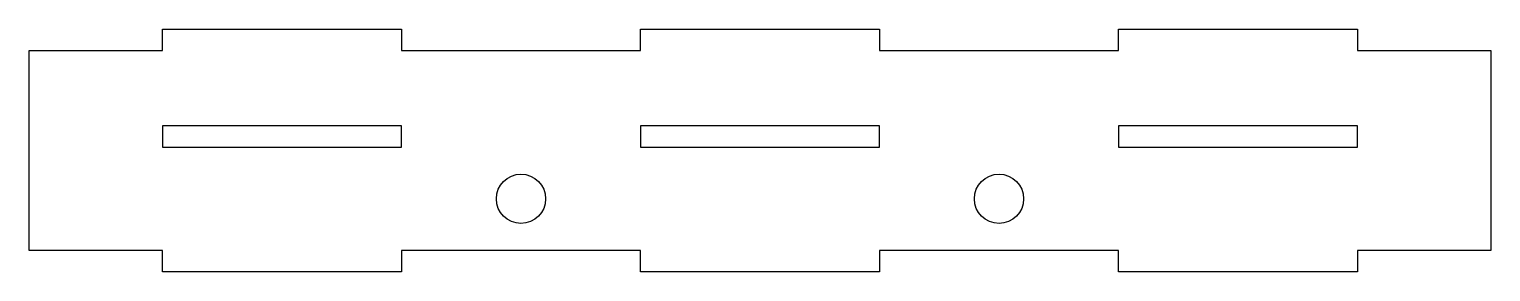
# Model space of a CAD drawing. Header units: millimetres. Extents: x -110 to 110, y -36 to 0.
import ezdxf

# ---------------------------------------------------------------- set-up
doc = ezdxf.new("R2010")
doc.units = ezdxf.units.MM
doc.layers.get('0').update_dxf_attribs({"linetype": 'CONTINUOUS'})

msp = doc.modelspace()

# ---------------------------------------------------------------- linework, layer by layer
for points in [[(53.82, -36.4), (53.82, -33.2), (17.94, -33.2), (17.94, -36.4), (-17.94, -36.4), (-17.94, -33.2), (-53.82, -33.2), (-53.82, -36.4), (-89.7, -36.4), (-89.7, -33.2), (-109.7, -33.2), (-109.7, -3.2), (-89.7, -3.2), (-89.7, 0), (-53.82, 0), (-53.82, -3.2), (-17.94, -3.2), (-17.94, 0), (17.94, 0), (17.94, -3.2), (53.82, -3.2), (53.82, 0), (89.7, 0), (89.7, -3.2), (109.7, -3.2), (109.7, -33.2), (89.7, -33.2), (89.7, -36.4)], [(-53.82, -17.7), (-53.82, -14.5), (-89.7, -14.5), (-89.7, -17.7)], [(17.94, -17.7), (17.94, -14.5), (-17.94, -14.5), (-17.94, -17.7)], [(89.7, -14.5), (53.82, -14.5), (53.82, -17.7), (89.7, -17.7)]]:
    msp.add_lwpolyline(points, close=True)
for centre in [(-35.88, -25.45), (35.88, -25.45)]:
    msp.add_circle(centre, 3.7)

doc.saveas('drawing.dxf')
